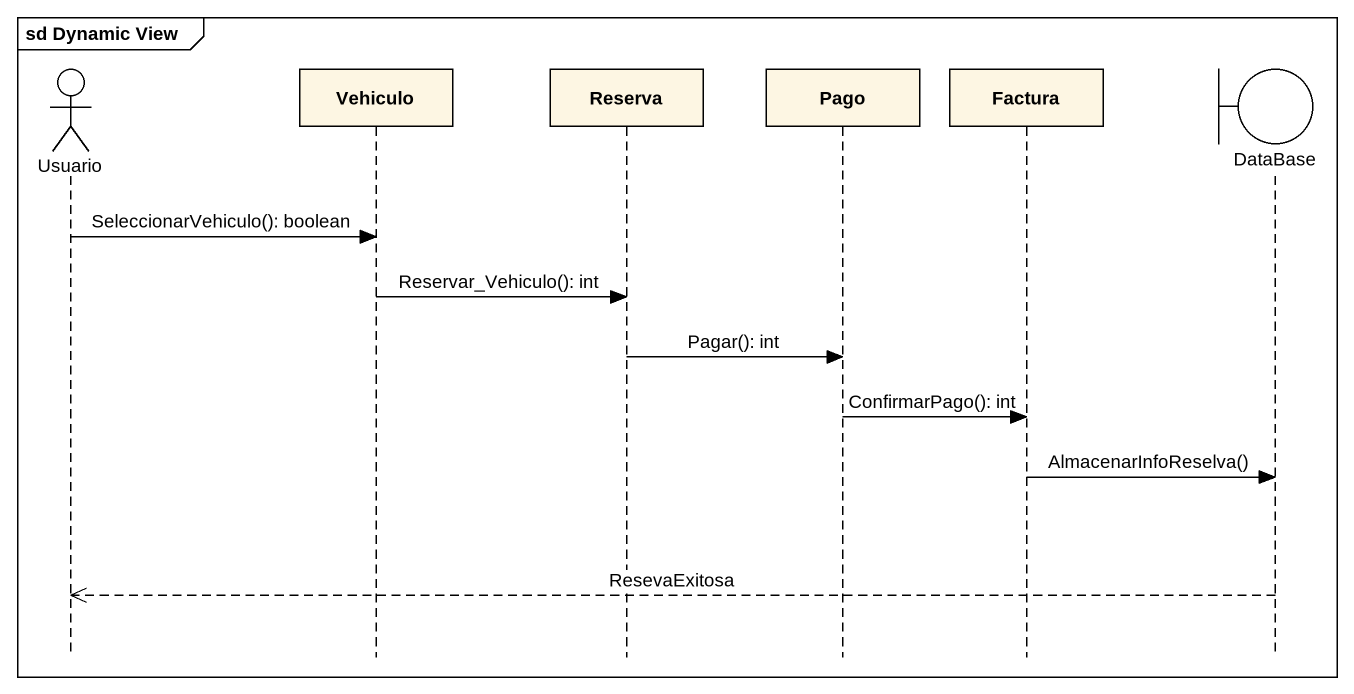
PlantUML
@startuml
mainframe sd Dynamic View
hide footbox
actor Usuario
participant Vehiculo
participant Reserva
participant Pago
participant Factura
boundary "DataBase" as DataBase_

Usuario -> Vehiculo : SeleccionarVehiculo(): boolean
Vehiculo -> Reserva : Reservar_Vehiculo(): int
Reserva -> Pago : Pagar(): int
Pago -> Factura : ConfirmarPago(): int
Factura -> DataBase_ : AlmacenarInfoReselva()
DataBase_ -->> Usuario : ResevaExitosa
@enduml
